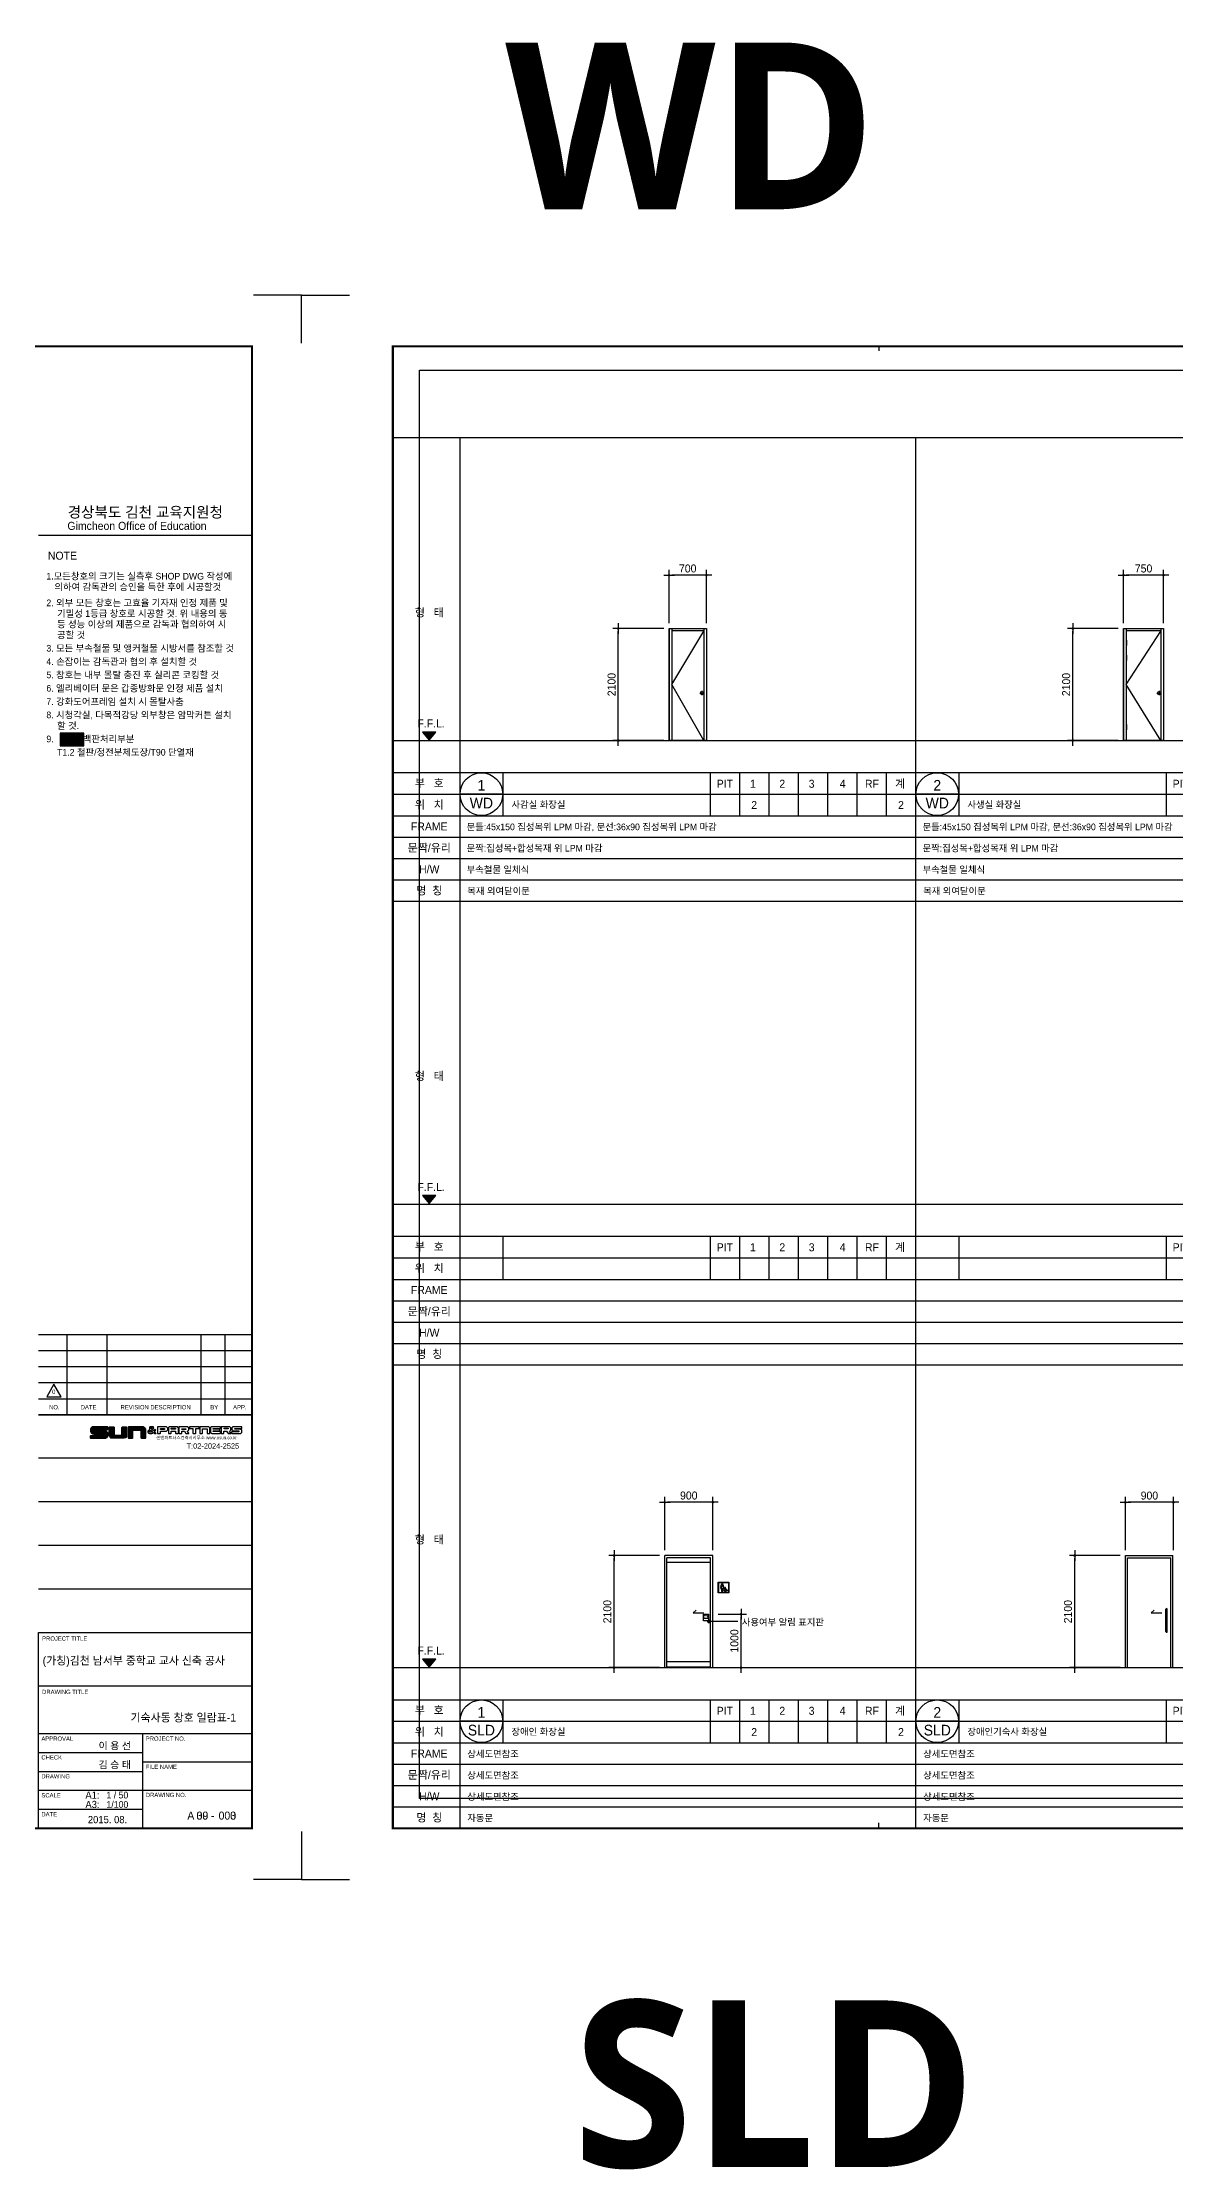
# Model space of a CAD drawing. Extents: x -25535497 to -25216507, y 8041684 to 8103002.
# Drawn here: x -25452591 to -25431370, y 8052436 to 8092302 of the extents above; entities that cross this region are included whole.
import ezdxf
from ezdxf.enums import TextEntityAlignment as Align

# ---------------------------------------------------------------- set-up
doc = ezdxf.new("R2010")
doc.units = 0
doc.header["$MEASUREMENT"] = 0
doc.linetypes.add('DASHDOT', pattern=[22, 20, -1, 0, -1])
doc.layers.get('Defpoints').update_dxf_attribs({"color": 45})
for name, color, linetype in [('0_form', 8, 'Continuous'), ('0_SYM', 7, 'Continuous'), ('1', 1, 'Continuous'), ('2', 4, 'Continuous'), ('254', 254, 'Continuous'), ('9', 9, 'Continuous'), ('A_WID', 4, 'Continuous'), ('DIM', 7, 'Continuous'), ('ELE7', 4, 'Continuous'), ('FIN', 6, 'Continuous'), ('KMS_SHEET$0$form', 7, 'Continuous'), ('KMS_SHEET$0$TEXT', 7, 'Continuous'), ('SHT', 7, 'Continuous'), ('SYM', 7, 'Continuous'), ('T-M', 7, 'Continuous'), ('text', 7, 'Continuous')]:
    doc.layers.add(name, color=color, linetype=linetype)
doc.styles.add('DH-TITLE', font='HYWULM.TTF')
doc.styles.add('KMS_SHEET$0$돋움', font='')
doc.styles.add('songdoh', font='')
doc.styles.get("Standard").update_dxf_attribs({"font": 'malgunbd.ttf'})
doc.styles.add('돋움', font='')
doc.styles.get('KMS_SHEET$0$돋움').set_extended_font_data('Dotum')
doc.styles.get('songdoh').set_extended_font_data('Dotum')
doc.styles.get('돋움').set_extended_font_data('Dotum')
doc.dimstyles.new('DONGWOO', dxfattribs={"dimscale": 300, "dimtxt": 3, "dimasz": 1, "dimexe": 2, "dimexo": 2, "dimgap": 1, "dimtad": 1, "dimdec": 0, "dimzin": 11, "dimdsep": 46, "dimtxsty": 'songdoh', "dimblk": 'DOT-6', "dimcen": 2, "dimdle": 2, "dimclrd": 256, "dimclre": 256, "dimclrt": 3, "dimadec": 0, "dimazin": 0, "dimtfac": 1, "dimtdec": 0, "dimtix": 1, "dimtmove": 2, "dimatfit": 3, "dimldrblk": 'DOT', "dimfxl": 2, "dimtolj": 1, "dimtzin": 11, "dimarcsym": 0})

# ---------------------------------------------------------------- blocks, each defined once
blk = doc.blocks.new('_Dot')
at = {"color": 0, "linetype": 'ByBlock', "lineweight": -2}
blk.add_line((-0.5, 0), (-1, 0), dxfattribs=at)
at = {"color": 0, "linetype": 'ByBlock', "const_width": 0.5}
blk.add_lwpolyline([(-0.25, 0, 1), (0.25, 0, 1)], format="xyb", close=True, dxfattribs=at)
blk = doc.blocks.new('DOT-6')
at = {"layer": 'DIM', "color": 7, "ltscale": 0.5}
blk.add_line((2, 0), (-2, 0), dxfattribs=at)
at = {"layer": 'DIM', "color": 7, "ltscale": 0.5, "xscale": 0.9680000000043946, "yscale": 0.9680000000043946, "zscale": 0.9680000000043946}
blk.add_blockref('_Dot', (0, 0), dxfattribs=at)
blk = doc.blocks.new('*D6')
at = {"layer": 'Defpoints', "color": 0, "linetype": 'Continuous'}
for p in [(-25441806, 8081318), (-25440856, 8081318), (-25440856, 8079218)]:
    blk.add_point(p, dxfattribs=at)
at = {"layer": 'DIM', "linetype": 'Continuous', "lineweight": -2}
for p, q in [((-25440956, 8081318), (-25441906, 8081318)), ((-25441806, 8079268), (-25441806, 8081268)), ((-25440956, 8079218), (-25441906, 8079218))]:
    blk.add_line(p, q, dxfattribs=at)
at = {"layer": 'DIM', "linetype": 'Continuous', "lineweight": -2, "xscale": 50, "yscale": 50, "zscale": 50}
for p, rotation in [((-25441806, 8081318), 90), ((-25441806, 8079218), 270)]:
    blk.add_blockref('DOT-6', p, dxfattribs=dict(at, rotation=rotation))
at = {"layer": 'DIM', "color": 3, "linetype": 'Continuous', "insert": (-25441931, 8080268), "char_height": 150, "attachment_point": 5, "rotation": 90, "style": 'songdoh'}
blk.add_mtext('\\A1;2100', dxfattribs=at)
blk = doc.blocks.new('KMS_SHEET$0$김천 도면폼(XR)')
at = {"layer": 'KMS_SHEET$0$form', "true_color": 0x424242}
for points in [[(77833, 17986), (77809, 18013), (77777, 18034), (77736, 18050), (77705, 18054), (77368, 18054), (77368, 18094), (77814, 18094), (77830, 18106), (77834, 18118), (77834, 18197), (77817, 18217), (77288, 18217), (77248, 18208), (77218, 18189), (77206, 18178), (77196, 18164), (77182, 18141), (77182, 18036), (77193, 18009), (77218, 17981), (77238, 17969), (77267, 17955), (77311, 17942), (77645, 17942), (77645, 17892), (77645, 17886), (77635, 17881), (77187, 17881), (77169, 17858), (77169, 17794), (77182, 17784), (77758, 17784), (77778, 17797), (77804, 17818), (77824, 17842), (77829, 17858), (77833, 17877)], [(78538, 18196), (78524, 18217), (78374, 18217), (78355, 18191), (78355, 17906), (78345, 17897), (78066, 17897), (78066, 18198), (78052, 18217), (77902, 18217), (77889, 18201), (77889, 17874), (77896, 17850), (77903, 17835), (77924, 17811), (77944, 17793), (77968, 17784), (78446, 17784), (78490, 17798), (78517, 17817), (78528, 17834), (78538, 17862)], [(79219, 18177), (79202, 18192), (79187, 18205), (79167, 18217), (78606, 18217), (78592, 18204), (78592, 17796), (78603, 17784), (78762, 17784), (78772, 17795), (78772, 18089), (79074, 18089), (79074, 17802), (79090, 17784), (79245, 17784), (79255, 17797), (79255, 18104), (79253, 18122), (79246, 18140), (79237, 18159)]]:
    blk.add_hatch(color=49, dxfattribs=at).paths.add_polyline_path(points)
at = {"color": 55}
for p, q in [((22686, 58666), (22686, 58504)), ((22686, 3218), (22686, 3380))]:
    blk.add_line(p, q, dxfattribs=at)
for p, q in [((75242, 21666), (83232, 21666)), ((75242, 21066), (83232, 21066)), ((75242, 20466), (83232, 20466)), ((75242, 19866), (83232, 19866)), ((75242, 19266), (83232, 19266)), ((75819, 19808), (75550, 19341)), ((75550, 19341), (76089, 19341)), ((76089, 19341), (75819, 19808))]:
    blk.add_line(p, q)
at = {"color": 2}
blk.add_line((83232, 18666), (75242, 18666), dxfattribs=at)
at = {"color": 2, "const_width": 79.9}
blk.add_lwpolyline([(83232, 3182), (4501, 3182), (4501, 58666), (83232, 58666)], close=True, dxfattribs=at)
at = {"color": 2}
for points in [[(75242, 3182), (75242, 10507), (83232, 10507)], [(75242, 8509), (83232, 8509)], [(75242, 6734), (83232, 6734)]]:
    blk.add_lwpolyline(points, dxfattribs=at)
at = {"layer": 'Defpoints'}
for points in [[(1080, 58791), (1080, 60589), (2878, 60589)], [(85080, 58791), (85080, 60589), (83282, 60589)], [(1080, 3058), (1080, 1260), (2878, 1260)], [(85080, 3058), (85080, 1260), (83282, 1260)]]:
    blk.add_lwpolyline(points, dxfattribs=at)
at = {"layer": 'Defpoints', "ltscale": 2}
blk.add_lwpolyline([(5500, 57780), (74243, 57780), (74243, 4293), (5500, 4293)], close=True, dxfattribs=at)
at = {"layer": 'KMS_SHEET$0$form', "color": 1}
for p, q in [((76308, 18666), (76308, 21666)), ((77808, 18666), (77808, 21666)), ((81325, 18666), (81325, 21666)), ((82225, 18666), (82225, 21666)), ((75242, 18666), (83232, 18666)), ((83232, 18666), (75242, 18666)), ((75242, 18666), (83232, 18666)), ((75242, 18666), (83232, 18666)), ((75242, 6023), (79148, 6023)), ((79148, 5668), (83232, 5668)), ((75242, 5313), (79148, 5313)), ((75242, 4603), (79148, 4603)), ((79148, 4603), (83232, 4603)), ((75242, 3893), (79148, 3893))]:
    blk.add_line(p, q, dxfattribs=at)
for points in [[(83232, 51588), (75242, 51588)], [(83232, 17035), (75242, 17035)], [(83232, 15403), (75242, 15403)], [(83232, 13771), (75242, 13771)], [(83232, 12139), (75242, 12139)]]:
    blk.add_lwpolyline(points, dxfattribs=at)
at = {"layer": 'KMS_SHEET$0$form', "color": 2}
for points in [[(77833, 17986), (77809, 18013), (77777, 18034), (77736, 18050), (77705, 18054), (77368, 18054), (77368, 18094), (77814, 18094), (77830, 18106), (77834, 18118), (77834, 18197), (77817, 18217), (77288, 18217), (77248, 18208), (77218, 18189), (77206, 18178), (77196, 18164), (77182, 18141), (77182, 18036), (77193, 18009), (77218, 17981), (77238, 17969), (77267, 17955), (77311, 17942), (77640, 17942), (77645, 17938), (77645, 17892), (77645, 17886), (77635, 17881), (77187, 17881), (77169, 17858), (77169, 17794), (77182, 17784), (77758, 17784), (77778, 17797), (77804, 17818), (77824, 17842), (77829, 17858), (77833, 17877)], [(77903, 17835), (77896, 17850), (77889, 17874), (77889, 18201), (77902, 18217), (78052, 18217), (78066, 18198), (78066, 17897), (78345, 17897), (78355, 17906), (78355, 18191), (78374, 18217), (78524, 18217), (78538, 18196), (78538, 17862), (78528, 17834), (78517, 17817), (78490, 17798), (78446, 17784), (77968, 17784), (77944, 17793), (77924, 17811)], [(79255, 18104), (79253, 18122), (79246, 18140), (79237, 18159), (79219, 18177), (79202, 18192), (79187, 18205), (79167, 18217), (78606, 18217), (78592, 18204), (78592, 17796), (78603, 17784), (78762, 17784), (78772, 17795), (78772, 18089), (79074, 18089), (79074, 17802), (79090, 17784), (79245, 17784), (79255, 17797)]]:
    blk.add_lwpolyline(points, close=True, dxfattribs=at)
at = {"layer": 'KMS_SHEET$0$form'}
for points in [[(79435, 18160), (79435, 18177), (79509, 18177), (79509, 18144), (79551, 18152), (79551, 18165), (79538, 18207), (79534, 18209), (79494, 18217), (79439, 18217), (79404, 18206), (79392, 18172), (79390, 18156), (79396, 18137), (79410, 18121), (79365, 18091), (79340, 18068), (79335, 18044), (79336, 18018), (79347, 17983), (79352, 17978), (79393, 17968), (79477, 17968), (79502, 17973), (79515, 17981), (79538, 18002), (79576, 17968), (79645, 17968), (79573, 18034), (79625, 18082), (79595, 18111), (79541, 18063)], [(79507, 18031), (79486, 18012), (79381, 18012), (79381, 18053), (79439, 18093)], [(80059, 18185), (80050, 18193), (80039, 18204), (80026, 18212), (80014, 18217), (79696, 18217), (79687, 18207), (79687, 17972), (79691, 17968), (79792, 17968), (79799, 17975), (79799, 18053), (80013, 18053), (80024, 18053), (80041, 18061), (80058, 18075), (80070, 18093), (80076, 18118), (80074, 18153), (80067, 18172)], [(79954, 18145), (79954, 18116), (79801, 18116), (79801, 18145)], [(80473, 18165), (80470, 18173), (80464, 18183), (80459, 18191), (80450, 18201), (80439, 18208), (80423, 18217), (80141, 18217), (80132, 18212), (80117, 18200), (80107, 18188), (80100, 18177), (80099, 18172), (80099, 17978), (80107, 17968), (80192, 17968), (80201, 17975), (80201, 18041), (80204, 18046), (80362, 18046), (80371, 18037), (80371, 17977), (80377, 17968), (80466, 17968), (80473, 17977)], [(80201, 18119), (80201, 18160), (80205, 18165), (80363, 18165), (80371, 18159), (80371, 18124), (80368, 18119)], [(80201, 18119), (80201, 18160), (80205, 18165), (80363, 18165), (80371, 18159), (80371, 18124), (80368, 18119)], [(80864, 18099), (80867, 18108), (80867, 18151), (80863, 18168), (80858, 18179), (80850, 18190), (80841, 18200), (80828, 18209), (80810, 18217), (80505, 18217), (80497, 18212), (80497, 17974), (80501, 17968), (80598, 17968), (80602, 17973), (80602, 18046), (80607, 18049), (80698, 18049), (80758, 17968), (80868, 17968), (80868, 17971), (80807, 18050), (80809, 18054), (80823, 18054), (80838, 18063), (80850, 18073), (80857, 18081)], [(80864, 18099), (80867, 18108), (80867, 18151), (80863, 18168), (80858, 18179), (80850, 18190), (80841, 18200), (80828, 18209), (80810, 18217), (80505, 18217), (80497, 18212), (80497, 17974), (80501, 17968), (80598, 17968), (80602, 17973), (80602, 18046), (80607, 18049), (80698, 18049), (80758, 17968), (80868, 17968), (80868, 17971), (80807, 18050), (80809, 18054), (80823, 18054), (80838, 18063), (80850, 18073), (80857, 18081)], [(80613, 18113), (80603, 18121), (80603, 18141), (80612, 18143), (80756, 18143), (80756, 18113)], [(80613, 18113), (80603, 18121), (80603, 18141), (80612, 18143), (80756, 18143), (80756, 18113)], [(81123, 18146), (81242, 18146), (81247, 18150), (81247, 18211), (81243, 18217), (80896, 18217), (80892, 18213), (80892, 18152), (80898, 18146), (81016, 18146), (81016, 17978), (81024, 17968), (81116, 17968), (81123, 17972)], [(81123, 18146), (81242, 18146), (81247, 18150), (81247, 18211), (81243, 18217), (80896, 18217), (80892, 18213), (80892, 18152), (80898, 18146), (81016, 18146), (81016, 17978), (81024, 17968), (81116, 17968), (81123, 17972)], [(81374, 18143), (81547, 18143), (81547, 17978), (81557, 17968), (81646, 17968), (81652, 17976), (81652, 18152), (81651, 18162), (81646, 18172), (81641, 18183), (81631, 18194), (81621, 18202), (81612, 18210), (81601, 18217), (81279, 18217), (81271, 18209), (81271, 17975), (81277, 17968), (81368, 17968), (81374, 17974)], [(81374, 18143), (81547, 18143), (81547, 17978), (81557, 17968), (81646, 17968), (81652, 17976), (81652, 18152), (81651, 18162), (81646, 18172), (81641, 18183), (81631, 18194), (81621, 18202), (81612, 18210), (81601, 18217), (81279, 18217), (81271, 18209), (81271, 17975), (81277, 17968), (81368, 17968), (81374, 17974)], [(81776, 18128), (81776, 18147), (81781, 18150), (82038, 18150), (82046, 18157), (82046, 18207), (82035, 18216), (81731, 18216), (81706, 18207), (81691, 18196), (81682, 18182), (81675, 18163), (81675, 18009), (81685, 17992), (81698, 17979), (81712, 17970), (81724, 17968), (82044, 17968), (82048, 17971), (82048, 18028), (82042, 18035), (81784, 18035), (81774, 18038), (81774, 18060), (81782, 18065), (82029, 18065), (82029, 18119), (82023, 18123), (81781, 18123)], [(81776, 18128), (81776, 18147), (81781, 18150), (82038, 18150), (82046, 18157), (82046, 18207), (82035, 18216), (81731, 18216), (81706, 18207), (81691, 18196), (81682, 18182), (81675, 18163), (81675, 18009), (81685, 17992), (81698, 17979), (81712, 17970), (81724, 17968), (82044, 17968), (82048, 17971), (82048, 18028), (82042, 18035), (81784, 18035), (81774, 18038), (81774, 18060), (81782, 18065), (82029, 18065), (82029, 18119), (82023, 18123), (81781, 18123)], [(82442, 18151), (82438, 18168), (82433, 18179), (82425, 18190), (82416, 18200), (82402, 18209), (82384, 18217), (82080, 18217), (82071, 18212), (82071, 17974), (82076, 17968), (82173, 17968), (82176, 17973), (82176, 18046), (82181, 18049), (82273, 18049), (82333, 17968), (82443, 17968), (82443, 17971), (82382, 18050), (82384, 18054), (82398, 18054), (82413, 18063), (82425, 18073), (82431, 18081), (82439, 18099), (82442, 18108)], [(82442, 18151), (82438, 18168), (82433, 18179), (82425, 18190), (82416, 18200), (82402, 18209), (82384, 18217), (82080, 18217), (82071, 18212), (82071, 17974), (82076, 17968), (82173, 17968), (82176, 17973), (82176, 18046), (82181, 18049), (82273, 18049), (82333, 17968), (82443, 17968), (82443, 17971), (82382, 18050), (82384, 18054), (82398, 18054), (82413, 18063), (82425, 18073), (82431, 18081), (82439, 18099), (82442, 18108)], [(82185, 18141), (82185, 18161), (82194, 18163), (82339, 18163), (82339, 18133), (82195, 18133)], [(82185, 18141), (82185, 18161), (82194, 18163), (82339, 18163), (82339, 18133), (82195, 18133)], [(82792, 18121), (82774, 18123), (82581, 18123), (82581, 18147), (82837, 18147), (82846, 18153), (82848, 18160), (82848, 18206), (82839, 18217), (82535, 18217), (82512, 18212), (82495, 18201), (82488, 18194), (82482, 18186), (82474, 18174), (82474, 18113), (82480, 18098), (82495, 18081), (82506, 18075), (82523, 18067), (82548, 18059), (82737, 18059), (82740, 18057), (82740, 18030), (82740, 18027), (82734, 18024), (82477, 18024), (82467, 18011), (82467, 17974), (82474, 17968), (82805, 17968), (82816, 17976), (82831, 17988), (82843, 18001), (82846, 18011), (82848, 18022), (82848, 18084), (82834, 18100), (82815, 18112)], [(82792, 18121), (82774, 18123), (82581, 18123), (82581, 18147), (82837, 18147), (82846, 18153), (82848, 18160), (82848, 18206), (82839, 18217), (82535, 18217), (82512, 18212), (82495, 18201), (82488, 18194), (82482, 18186), (82474, 18174), (82474, 18113), (82480, 18098), (82495, 18081), (82506, 18075), (82523, 18067), (82548, 18059), (82737, 18059), (82740, 18057), (82740, 18030), (82740, 18027), (82734, 18024), (82477, 18024), (82467, 18011), (82467, 17974), (82474, 17968), (82805, 17968), (82816, 17976), (82831, 17988), (82843, 18001), (82846, 18011), (82848, 18022), (82848, 18084), (82834, 18100), (82815, 18112)]]:
    blk.add_lwpolyline(points, close=True, dxfattribs=at)
at = {"layer": 'KMS_SHEET$0$TEXT', "color": 1}
blk.add_line((79148, 3182), (79148, 6734), dxfattribs=at)
at = {"layer": 'KMS_SHEET$0$TEXT', "color": 3, "style": 'KMS_SHEET$0$돋움'}
blk.add_text('경상북도 김천 교육지원청', height=400, dxfattribs=at).set_placement((79237, 52258), align=Align.CENTER)
at = {"layer": 'KMS_SHEET$0$TEXT', "style": 'KMS_SHEET$0$돋움'}
for s, height, p in [('Gimcheon Office of Education', 299.64, (76322, 51796)), ('0', 160, (75750, 19444)), ('NO.', 159.8, (75634, 18867)), ('DATE', 159.8, (76819, 18867)), ('REVISION DESCRIPTION', 159.81, (78311, 18867)), ('BY', 159.8, (81670, 18867)), ('APP.', 159.8, (82523, 18867)), ('썬앤파트너스건축사사무소 www.asun.co.kr', 117.84, (79644, 17749)), ('T:02-2024-2525', 200, (80782, 17394)), ('PROJECT TITLE', 159.81, (75375, 10205)), ('(가칭)김천 남서부 중학교 교사 신축 공사', 299.64, (75395, 9310)), ('DRAWING TITLE', 159.81, (75375, 8208)), ('APPROVAL', 159.8, (75348, 6458)), ('PROJECT NO.', 159.81, (79255, 6458)), ('CHECK', 159.8, (75348, 5757)), ('DRAWING', 159.8, (75348, 5047)), ('FILE NAME', 159.8, (79255, 5402)), ('SCALE', 159.8, (75348, 4337)), ('DRAWING NO.', 159.81, (79255, 4349)), ('DATE', 159.8, (75348, 3626))]:
    blk.add_text(s, height=height, dxfattribs=at).set_placement(p)
for s, height, p in [('NOTE', 299.6, (75591, 50830)), ('A1:', 269.7, (76995, 4423)), ('A3:', 269.7, (76995, 4073))]:
    blk.add_text(s, height=height, dxfattribs=at).set_placement(p, align=Align.MIDDLE_LEFT)
for s, p in [('이 용 선', (78699, 6271)), ('김 승 태', (78699, 5561)), ('2015. 08.', (78558, 3506))]:
    blk.add_text(s, height=269.7, dxfattribs=at).set_placement(p, align=Align.MIDDLE_RIGHT)
blk = doc.blocks.new('KMS_SHEET', base_point=(2746843.44, 1131951.81))
at = {"xscale": 0.0100119047570738, "yscale": 0.0100119047570738, "zscale": 0.0100119047570738}
blk.add_blockref('KMS_SHEET$0$김천 도면폼(XR)', (2746832.63, 1131939.2), dxfattribs=at)
at = {"layer": 'Defpoints', "style": 'KMS_SHEET$0$돋움'}
for s, p in [('00', (2747649.52, 1131975.8)), ('000', (2747659.94, 1131975.8))]:
    blk.add_text(s, height=3, dxfattribs=at).set_placement(p, align=Align.MIDDLE_RIGHT)
at = {"layer": 'KMS_SHEET$0$TEXT', "style": 'KMS_SHEET$0$돋움'}
blk.add_text('A', height=3, dxfattribs=at).set_placement((2747641.68, 1131975.8), align=Align.MIDDLE_LEFT)
blk.add_text('-', height=3, dxfattribs=at).set_placement((2747651.21, 1131975.8), align=Align.MIDDLE_CENTER)
blk = doc.blocks.new('창호표')
at = {"layer": '0_form', "color": 3}
for p, q in [((0, 278), (8540, 278)), ((0, -6000), (8540, -6000)), ((0, -8410), (8540, -8410))]:
    blk.add_line(p, q, dxfattribs=at)
at = {"layer": '0_form', "color": 7}
for p, q in [((0, 278), (0, -8410)), ((8540, 278), (8540, -8410)), ((4690, -6000), (4690, -6810)), ((5240, -6000), (5240, -6810)), ((5790, -6000), (5790, -6810)), ((6340, -6000), (6340, -6810)), ((6890, -6000), (6890, -6810)), ((7440, -6000), (7440, -6810)), ((7990, -6000), (7990, -6810)), ((0, -6405), (8540, -6405)), ((0, -6810), (8540, -6810)), ((0, -7210), (8540, -7210)), ((0, -7610), (8540, -7610)), ((0, -8010), (8540, -8010))]:
    blk.add_line(p, q, dxfattribs=at)
at = {"layer": '0_form', "color": 1, "linetype": 'DASHDOT'}
blk.add_line((0, -5400), (8540, -5400), dxfattribs=at)
at = {"layer": '0_form'}
blk.add_line((810, -6000), (810, -6810), dxfattribs=at)
at = {"layer": '0_form', "color": 3, "style": '돋움'}
for s, p in [('PIT', (4967, -6284)), ('4', (7172, -6284)), ('RF', (7722, -6284))]:
    blk.add_text(s, height=150, dxfattribs=at).set_placement(p, align=Align.CENTER)
for s, p in [('1', (5437, -6284)), ('2', (5987, -6284)), ('3', (6537, -6284)), ('계', (8155, -6284))]:
    blk.add_text(s, height=150, dxfattribs=at).set_placement(p)
blk = doc.blocks.new('DOOR')
at = {"color": 0}
blk.add_line((-44282, 44513), (-45482, 44513), dxfattribs=at)
at = {"color": 0, "linetype": 'Continuous'}
blk.add_circle((-44882, 44513), 600, dxfattribs=at)
at = {"layer": 'Defpoints', "style": '돋움', "width": 0.8}
blk.add_attdef('크기', text='', height=169, dxfattribs=at).set_placement((-44882, 44513), align=Align.MIDDLE_CENTER)
at = {"layer": 'SYM', "color": 3, "style": 'songdoh'}
for tag, p in [('번호', (-44882, 44763)), ('종류', (-44882, 44263))]:
    blk.add_attdef(tag, text='', height=300, dxfattribs=at).set_placement(p, align=Align.MIDDLE_CENTER)
blk = doc.blocks.new('*D58')
at = {"layer": 'Defpoints', "color": 0, "linetype": 'Continuous'}
for p in [(-25440856, 8082318), (-25440856, 8081318), (-25440156, 8081318)]:
    blk.add_point(p, dxfattribs=at)
at = {"layer": 'DIM', "linetype": 'Continuous', "lineweight": -2}
for p, q in [((-25440856, 8081418), (-25440856, 8082418)), ((-25440156, 8081418), (-25440156, 8082418)), ((-25440206, 8082318), (-25440806, 8082318))]:
    blk.add_line(p, q, dxfattribs=at)
at = {"layer": 'DIM', "linetype": 'Continuous', "lineweight": -2, "xscale": 50, "yscale": 50, "zscale": 50, "rotation": 180}
blk.add_blockref('DOT-6', (-25440856, 8082318), dxfattribs=at)
at = {"layer": 'DIM', "linetype": 'Continuous', "lineweight": -2, "xscale": 50, "yscale": 50, "zscale": 50}
blk.add_blockref('DOT-6', (-25440156, 8082318), dxfattribs=at)
at = {"layer": 'DIM', "color": 3, "linetype": 'Continuous', "insert": (-25440506, 8082443), "char_height": 150, "attachment_point": 5, "style": 'songdoh'}
blk.add_mtext('\\A1;700', dxfattribs=at)
blk = doc.blocks.new('*D60')
at = {"layer": 'Defpoints', "color": 0, "linetype": 'Continuous'}
for p in [(-25433291, 8081318), (-25432341, 8081318), (-25432341, 8079218)]:
    blk.add_point(p, dxfattribs=at)
at = {"layer": 'DIM', "linetype": 'Continuous', "lineweight": -2}
for p, q in [((-25432441, 8081318), (-25433391, 8081318)), ((-25433291, 8079268), (-25433291, 8081268)), ((-25432441, 8079218), (-25433391, 8079218))]:
    blk.add_line(p, q, dxfattribs=at)
at = {"layer": 'DIM', "linetype": 'Continuous', "lineweight": -2, "xscale": 50, "yscale": 50, "zscale": 50}
for p, rotation in [((-25433291, 8081318), 90), ((-25433291, 8079218), 270)]:
    blk.add_blockref('DOT-6', p, dxfattribs=dict(at, rotation=rotation))
at = {"layer": 'DIM', "color": 3, "linetype": 'Continuous', "insert": (-25433416, 8080268), "char_height": 150, "attachment_point": 5, "rotation": 90, "style": 'songdoh'}
blk.add_mtext('\\A1;2100', dxfattribs=at)
blk = doc.blocks.new('*D59')
at = {"layer": 'Defpoints', "color": 0, "linetype": 'Continuous'}
for p in [(-25432341, 8082318), (-25432341, 8081318), (-25431591, 8081318)]:
    blk.add_point(p, dxfattribs=at)
at = {"layer": 'DIM', "linetype": 'Continuous', "lineweight": -2}
for p, q in [((-25432341, 8081418), (-25432341, 8082418)), ((-25431591, 8081418), (-25431591, 8082418)), ((-25431641, 8082318), (-25432291, 8082318))]:
    blk.add_line(p, q, dxfattribs=at)
at = {"layer": 'DIM', "linetype": 'Continuous', "lineweight": -2, "xscale": 50, "yscale": 50, "zscale": 50, "rotation": 180}
blk.add_blockref('DOT-6', (-25432341, 8082318), dxfattribs=at)
at = {"layer": 'DIM', "linetype": 'Continuous', "lineweight": -2, "xscale": 50, "yscale": 50, "zscale": 50}
blk.add_blockref('DOT-6', (-25431591, 8082318), dxfattribs=at)
at = {"layer": 'DIM', "color": 3, "linetype": 'Continuous', "insert": (-25431966, 8082443), "char_height": 150, "attachment_point": 5, "style": 'songdoh'}
blk.add_mtext('\\A1;750', dxfattribs=at)
blk = doc.blocks.new('창호부호')
at = {"layer": '0_form', "color": 3}
for p, q in [((0, 278), (1252, 278)), ((0, 278), (0, -8410)), ((0, -8410), (1252, -8410))]:
    blk.add_line(p, q, dxfattribs=at)
at = {"layer": '0_form', "color": 7}
for p, q in [((1252, 278), (1252, -8410)), ((0, -6000), (1252, -6000)), ((0, -6405), (1252, -6405)), ((0, -6810), (1252, -6810)), ((0, -7210), (1252, -7210)), ((0, -7610), (1252, -7610)), ((0, -8010), (1252, -8010))]:
    blk.add_line(p, q, dxfattribs=at)
at = {"layer": '0_form', "color": 1, "linetype": 'DASHDOT'}
blk.add_line((0, -5400), (1252, -5400), dxfattribs=at)
at = {"layer": '0_form', "color": 2}
blk.add_lwpolyline([(682, -5390), (807, -5240), (557, -5240)], close=True, dxfattribs=at)
blk.add_solid([(682, -5390), (557, -5240), (807, -5240)], dxfattribs=at)
at = {"layer": '0_form', "color": 2, "style": '돋움'}
for s, p in [('형   태', (682, -3000)), ('F.F.L.', (716, -5079)), ('부   호', (682, -6197)), ('위   치', (682, -6602)), ('FRAME', (682, -7010)), ('문짝/유리', (682, -7410)), ('H/W', (682, -7810)), ('명  칭', (682, -8210))]:
    blk.add_text(s, height=150, dxfattribs=at).set_placement(p, align=Align.MIDDLE_CENTER)
blk = doc.blocks.new('A$C3B184E1E')
at = {"layer": '1'}
for p, q in [((72, 31), (72, 76)), ((78, 31), (78, 76)), ((128, 69), (127, 74)), ((132, 60), (130, 92)), ((132, 60), (158, 60)), ((136, 74), (135, 89)), ((154, 74), (136, 74)), ((136, 69), (154, 69)), ((136, 65), (136, 69)), ((136, 65), (161, 65)), ((154, 69), (154, 74)), ((158, 60), (168, 36)), ((158, 48), (161, 42)), ((161, 65), (171, 42)), ((179, 40), (168, 36)), ((177, 44), (171, 42)), ((177, 44), (179, 40))]:
    blk.add_line(p, q, dxfattribs=at)
for points in [[(77, 150), (61, 150), (57, 147), (53, 141), (43, 104)], [(51, 102), (59, 134), (61, 135), (65, 135), (65, 132), (48, 76), (97, 76)], [(99, 102), (91, 134), (89, 135), (86, 135), (86, 132), (102, 76), (53, 76)], [(74, 150), (89, 150), (93, 147), (97, 141), (108, 104)]]:
    blk.add_lwpolyline(points, dxfattribs=at)
for points in [[(43, 104, 0.917403), (51, 102)], [(63, 76), (63, 31, 1.006754), (72, 31)], [(87, 76), (87, 31, -1.006754), (78, 31)], [(108, 104, -0.917403), (99, 102)]]:
    blk.add_lwpolyline(points, format="xyb", dxfattribs=at)
blk.add_circle((75, 168), 11.6, dxfattribs=at)
for centre, radius, start, end in [((139, 53), 24.4, 117.5134, 333.465), ((139, 53), 19.6, 123.8312, 347.1219), ((135, 95), 6.25, 265.0302, 204.8827)]:
    blk.add_arc(centre, radius, start, end, dxfattribs=at)
at = {"layer": '2'}
for p, q in [((6, 194), (194, 194)), ((6, 194), (6, 6)), ((6, 6), (194, 6)), ((194, 194), (194, 6))]:
    blk.add_line(p, q, dxfattribs=at)
blk.add_lwpolyline([(0, 200), (200, 200), (200, 0), (0, 0)], close=True, dxfattribs=at)
blk = doc.blocks.new('*D83')
at = {"layer": 'Defpoints', "color": 0, "linetype": 'Continuous'}
for p in [(-25433257, 8063941), (-25432307, 8063941), (-25432307, 8061842)]:
    blk.add_point(p, dxfattribs=at)
at = {"layer": 'DIM', "linetype": 'Continuous', "lineweight": -2}
for p, q in [((-25432407, 8063941), (-25433357, 8063941)), ((-25433257, 8061892), (-25433257, 8063891)), ((-25432407, 8061842), (-25433357, 8061842))]:
    blk.add_line(p, q, dxfattribs=at)
at = {"layer": 'DIM', "linetype": 'Continuous', "lineweight": -2, "xscale": 50, "yscale": 50, "zscale": 50}
for p, rotation in [((-25433257, 8063941), 90), ((-25433257, 8061842), 270)]:
    blk.add_blockref('DOT-6', p, dxfattribs=dict(at, rotation=rotation))
at = {"layer": 'DIM', "color": 3, "linetype": 'Continuous', "insert": (-25433382, 8062891), "char_height": 150, "attachment_point": 5, "rotation": 90, "style": 'songdoh'}
blk.add_mtext('\\A1;2100', dxfattribs=at)
blk = doc.blocks.new('*D84')
at = {"layer": 'Defpoints', "color": 0, "linetype": 'Continuous'}
for p in [(-25432307, 8064941), (-25432307, 8063941), (-25431407, 8063942)]:
    blk.add_point(p, dxfattribs=at)
at = {"layer": 'DIM', "linetype": 'Continuous', "lineweight": -2}
for p, q in [((-25432307, 8064041), (-25432307, 8065041)), ((-25431457, 8064941), (-25432257, 8064941)), ((-25431407, 8064042), (-25431407, 8065041))]:
    blk.add_line(p, q, dxfattribs=at)
at = {"layer": 'DIM', "linetype": 'Continuous', "lineweight": -2, "xscale": 50, "yscale": 50, "zscale": 50, "rotation": 180}
blk.add_blockref('DOT-6', (-25432307, 8064941), dxfattribs=at)
at = {"layer": 'DIM', "linetype": 'Continuous', "lineweight": -2, "xscale": 50, "yscale": 50, "zscale": 50}
blk.add_blockref('DOT-6', (-25431407, 8064941), dxfattribs=at)
at = {"layer": 'DIM', "color": 3, "linetype": 'Continuous', "insert": (-25431857, 8065066), "char_height": 150, "attachment_point": 5, "style": 'songdoh'}
blk.add_mtext('\\A1;900', dxfattribs=at)
blk = doc.blocks.new('*D258')
at = {"layer": 'Defpoints', "color": 0, "linetype": 'Continuous'}
for p in [(-25440936, 8064942), (-25440936, 8063942), (-25440036, 8063942)]:
    blk.add_point(p, dxfattribs=at)
at = {"layer": 'DIM', "linetype": 'Continuous', "lineweight": -2}
for p, q in [((-25440936, 8064042), (-25440936, 8065042)), ((-25440086, 8064942), (-25440886, 8064942)), ((-25440036, 8064042), (-25440036, 8065042))]:
    blk.add_line(p, q, dxfattribs=at)
at = {"layer": 'DIM', "linetype": 'Continuous', "lineweight": -2, "xscale": 50, "yscale": 50, "zscale": 50, "rotation": 180}
blk.add_blockref('DOT-6', (-25440936, 8064942), dxfattribs=at)
at = {"layer": 'DIM', "linetype": 'Continuous', "lineweight": -2, "xscale": 50, "yscale": 50, "zscale": 50}
blk.add_blockref('DOT-6', (-25440036, 8064942), dxfattribs=at)
at = {"layer": 'DIM', "color": 3, "linetype": 'Continuous', "insert": (-25440486, 8065067), "char_height": 150, "attachment_point": 5, "style": 'songdoh'}
blk.add_mtext('\\A1;900', dxfattribs=at)
blk = doc.blocks.new('*D259')
at = {"layer": 'Defpoints', "color": 0, "linetype": 'Continuous'}
for p in [(-25441886, 8063941), (-25440936, 8063941), (-25440936, 8061842)]:
    blk.add_point(p, dxfattribs=at)
at = {"layer": 'DIM', "linetype": 'Continuous', "lineweight": -2}
for p, q in [((-25441036, 8063941), (-25441986, 8063941)), ((-25441886, 8061892), (-25441886, 8063891)), ((-25441036, 8061842), (-25441986, 8061842))]:
    blk.add_line(p, q, dxfattribs=at)
at = {"layer": 'DIM', "linetype": 'Continuous', "lineweight": -2, "xscale": 50, "yscale": 50, "zscale": 50}
for p, rotation in [((-25441886, 8063941), 90), ((-25441886, 8061842), 270)]:
    blk.add_blockref('DOT-6', p, dxfattribs=dict(at, rotation=rotation))
at = {"layer": 'DIM', "color": 3, "linetype": 'Continuous', "insert": (-25442011, 8062891), "char_height": 150, "attachment_point": 5, "rotation": 90, "style": 'songdoh'}
blk.add_mtext('\\A1;2100', dxfattribs=at)
blk = doc.blocks.new('*D305')
at = {"layer": 'Defpoints', "color": 0, "linetype": 'Continuous'}
for p in [(-25440036, 8062842), (-25439506, 8062842), (-25440036, 8061842)]:
    blk.add_point(p, dxfattribs=at)
at = {"layer": 'DIM', "linetype": 'Continuous', "lineweight": -2}
for p, q in [((-25439936, 8062842), (-25439406, 8062842)), ((-25439506, 8061892), (-25439506, 8062792)), ((-25439936, 8061842), (-25439406, 8061842))]:
    blk.add_line(p, q, dxfattribs=at)
at = {"layer": 'DIM', "linetype": 'Continuous', "lineweight": -2, "xscale": 50, "yscale": 50, "zscale": 50}
for p, rotation in [((-25439506, 8062842), 90), ((-25439506, 8061842), 270)]:
    blk.add_blockref('DOT-6', p, dxfattribs=dict(at, rotation=rotation))
at = {"layer": 'DIM', "color": 3, "linetype": 'Continuous', "insert": (-25439631, 8062342), "char_height": 150, "attachment_point": 5, "rotation": 90, "style": 'songdoh'}
blk.add_mtext('\\A1;1000', dxfattribs=at)
blk = doc.blocks.new('주기-0001')
at = {"layer": '254', "ltscale": 4}
h = blk.add_hatch(color=256, dxfattribs=at)
h.dxf.hatch_style = 1
h.paths.add_polyline_path([(406, -3943), (847, -3943), (847, -3707), (406, -3707)])
at = {"layer": 'ELE7', "ltscale": 4}
blk.add_lwpolyline([(406, -3943), (847, -3943), (847, -3707), (406, -3707)], close=True, dxfattribs=at)
at = {"layer": 'text', "style": '돋움'}
for s, p in [('1.모든창호의 크기는 실측후 SHOP DWG 작성에', (147, -764)), ('2. 외부 모든 창호는 고효율 기자재 인정 제품 및', (147, -1264)), ('의하여 감독관의 승인을 득한 후에 시공할것', (297, -964)), ('등 성능 이상의 제품으로 감독과 협의하여 시', (347, -1664)), ('기밀성 1등급 창호로 시공할 것. 위 내용의 동', (347, -1464)), ('공할 것', (347, -1864)), ('4. 손잡이는 감독관과 협의 후 설치할 것', (147, -2364)), ('3. 모든 부속철물 및 앵커철물 시방서를 참조할 것', (147, -2114)), ('5. 창호는 내부 몰탈 충진 후 실리콘 코킹할 것', (147, -2614)), ('6. 엘리베이터 문은 갑종방화문 인정 제품 설치', (147, -2864)), ('7. 강화도어프레임 설치 시 몰탈사춤', (147, -3114)), ('8. 시청각실, 다목적강당 외부창은 암막커튼 설치', (147, -3364)), ('할 것.', (347, -3564)), ('9.          : 백판처리부분', (147, -3814)), ('T1.2 철판/정전분체도장/T90 단열재', (347, -4064))]:
    blk.add_text(s, height=125, dxfattribs=at).set_placement(p, align=Align.MIDDLE_LEFT)

msp = doc.modelspace()

# ---------------------------------------------------------------- linework, layer by layer
at = {"ltscale": 4}
for points in [[(-25440856.2, 8081317.7), (-25440156.2, 8081317.7), (-25440156.2, 8079217.7), (-25440856.2, 8079217.7)], [(-25432341.2, 8081317.7), (-25431591.2, 8081317.7), (-25431591.2, 8079217.7), (-25432341.2, 8079217.7)]]:
    msp.add_lwpolyline(points, close=True, dxfattribs=at)
for points in [[(-25440346.6, 8062919.5), (-25440403.6, 8062871.5), (-25440201.6, 8062871.5)], [(-25431770.3, 8062919.5), (-25431827.3, 8062871.5), (-25431625.3, 8062871.5)]]:
    msp.add_lwpolyline(points)
at = {"layer": '2'}
for p, q in [((-25431546.7, 8062516.5), (-25431546.7, 8062936.5)), ((-25431521.7, 8062516.5), (-25431521.7, 8062936.5))]:
    msp.add_line(p, q, dxfattribs=at)
for centre, start, end in [((-25431534.2, 8062936.5), 0, 180), ((-25431534.2, 8062516.5), 180, 0)]:
    msp.add_arc(centre, 12.5, start, end, dxfattribs=at)
at = {"layer": '9'}
for points in [[(-25440211.9, 8062841.5), (-25440117.6, 8062841.5), (-25440117.6, 8062718.4), (-25440211.9, 8062718.4)], [(-25440202.7, 8062831.6), (-25440126.2, 8062831.6), (-25440126.2, 8062765.2), (-25440202.7, 8062765.2)]]:
    msp.add_lwpolyline(points, close=True, dxfattribs=at)
at = {"layer": 'A_WID', "linetype": 'Continuous'}
for p, q in [((-25440856.2, 8081317.7), (-25440856.2, 8079217.7)), ((-25440856.2, 8081317.7), (-25440156.2, 8081317.7)), ((-25440156.2, 8081317.7), (-25440156.2, 8079217.7)), ((-25432341.2, 8081317.7), (-25432341.2, 8079217.7)), ((-25432341.2, 8081317.7), (-25431591.2, 8081317.7)), ((-25431591.2, 8081317.7), (-25431591.2, 8079217.7)), ((-25440156.2, 8079217.7), (-25440856.2, 8079217.7)), ((-25431591.2, 8079217.7), (-25432341.2, 8079217.7))]:
    msp.add_line(p, q, dxfattribs=at)
at = {"layer": 'A_WID'}
for p, q in [((-25440806.2, 8081317.7), (-25440806.2, 8079217.7)), ((-25440206.2, 8081273.9), (-25440806.2, 8081273.9)), ((-25440206.2, 8081317.7), (-25440206.2, 8079217.7)), ((-25432291.2, 8081317.7), (-25432291.2, 8079217.7)), ((-25431641.2, 8081273.9), (-25432291.2, 8081273.9)), ((-25431641.2, 8081317.7), (-25431641.2, 8079217.7)), ((-25440280.1, 8080108.9), (-25440198.9, 8080108.9)), ((-25440238.2, 8080150.4), (-25440238.2, 8080067.4)), ((-25431715.1, 8080108.9), (-25431633.9, 8080108.9)), ((-25431673.2, 8080150.4), (-25431673.2, 8080067.4)), ((-25440936, 8061841.5), (-25440936, 8063941.5)), ((-25440036, 8063941.5), (-25440936, 8063941.5)), ((-25440076, 8063901.5), (-25440896, 8063901.5)), ((-25440896, 8061841.5), (-25440896, 8063901.5)), ((-25440076, 8063811.5), (-25440896, 8063811.5)), ((-25440076, 8061841.5), (-25440076, 8063901.5)), ((-25440036, 8061841.5), (-25440036, 8063941.5)), ((-25432306.7, 8063941.5), (-25431416.7, 8063941.5)), ((-25432306.7, 8061841.5), (-25432306.7, 8063941.5)), ((-25432266.7, 8063901.5), (-25431456.7, 8063901.5)), ((-25432266.7, 8061841.5), (-25432266.7, 8063901.5)), ((-25431456.7, 8061841.5), (-25431456.7, 8063901.5)), ((-25431416.7, 8061841.5), (-25431416.7, 8063941.5)), ((-25440076, 8061951.5), (-25440896, 8061951.5)), ((-25440076, 8061851.5), (-25440896, 8061851.5))]:
    msp.add_line(p, q, dxfattribs=at)
at = {"layer": 'A_WID', "color": 8}
for p, q in [((-25440796.2, 8081097.7), (-25440806.2, 8081097.7)), ((-25440796.2, 8080997.7), (-25440806.2, 8080997.7)), ((-25440796.2, 8080817.7), (-25440806.2, 8080817.7)), ((-25440796.2, 8080997.7), (-25440796.2, 8081097.7)), ((-25440796.2, 8080717.7), (-25440796.2, 8080817.7)), ((-25432281.2, 8081097.7), (-25432291.2, 8081097.7)), ((-25432281.2, 8080997.7), (-25432291.2, 8080997.7)), ((-25432281.2, 8080817.7), (-25432291.2, 8080817.7)), ((-25432281.2, 8080997.7), (-25432281.2, 8081097.7)), ((-25432281.2, 8080717.7), (-25432281.2, 8080817.7)), ((-25440796.2, 8080717.7), (-25440806.2, 8080717.7)), ((-25432281.2, 8080717.7), (-25432291.2, 8080717.7)), ((-25440796.2, 8079517.7), (-25440806.2, 8079517.7)), ((-25440796.2, 8079417.7), (-25440806.2, 8079417.7)), ((-25440796.2, 8079417.7), (-25440796.2, 8079517.7)), ((-25432281.2, 8079517.7), (-25432291.2, 8079517.7)), ((-25432281.2, 8079417.7), (-25432291.2, 8079417.7)), ((-25432281.2, 8079417.7), (-25432281.2, 8079517.7))]:
    msp.add_line(p, q, dxfattribs=at)
at = {"layer": 'A_WID', "ltscale": 4}
for p, q in [((-25440936, 8061841.5), (-25440036, 8061841.5)), ((-25432306.7, 8061841.5), (-25431416.7, 8061841.5))]:
    msp.add_line(p, q, dxfattribs=at)
at = {"layer": 'A_WID', "color": 8}
for points in [[(-25440206.2, 8079217.7), (-25440806.2, 8080267.7), (-25440206.2, 8081267.7)], [(-25431641.2, 8079217.7), (-25432291.2, 8080267.7), (-25431641.2, 8081267.7)]]:
    msp.add_lwpolyline(points, dxfattribs=at)
at = {"layer": 'A_WID'}
for centre in [(-25440238.2, 8080107.7), (-25431673.2, 8080107.7)]:
    msp.add_circle(centre, 30, dxfattribs=at)
at = {"layer": 'SHT'}
msp.add_line((-25439569.9, 8062708), (-25440087.3, 8062708), dxfattribs=at)
at = {"layer": 'SHT', "const_width": 37.5}
msp.add_lwpolyline([(-25440124.8, 8062708, 1), (-25440087.3, 8062708, 1)], format="xyb", close=True, dxfattribs=at)

# ---------------------------------------------------------------- block references
at = {"layer": '0_form', "color": 7}
for name, p in [('창호부호', (-25446028.7, 8084617.7)), ('창호표', (-25444776.2, 8084617.7)), ('창호표', (-25436236.2, 8084617.7)), ('창호부호', (-25446028.7, 8075929.6)), ('창호표', (-25444776.2, 8075929.6)), ('창호표', (-25436236.2, 8075929.6)), ('창호부호', (-25446028.7, 8067241.5)), ('창호표', (-25444776.2, 8067241.5)), ('창호표', (-25436236.2, 8067241.5))]:
    msp.add_blockref(name, p, dxfattribs=at)
at = {"layer": '0_SYM', "xscale": 0.6666666666666666, "yscale": 0.6666666666666666, "zscale": 0.6666666666666666}
for p, values in [((-25414449.6, 8048537.7), {'종류': 'WD', '번호': '1'}), ((-25405909.6, 8048537.7), {'종류': 'WD', '번호': '2'}), ((-25414449.6, 8031161.5), {'종류': 'SLD', '번호': '1'}), ((-25405909.6, 8031161.5), {'종류': 'SLD', '번호': '2'})]:
    msp.add_blockref('DOOR', p, dxfattribs=at).add_auto_attribs(values)
at = {"layer": '9'}
msp.add_blockref('A$C3B184E1E', (-25439936, 8063241.5), dxfattribs=at)
at = {"layer": 'Defpoints'}
msp.add_blockref('주기-0001', (-25452666.2, 8083063), dxfattribs=at)
at = {"layer": 'FIN', "color": 5, "ltscale": 4, "xscale": 50, "yscale": 50, "zscale": 50}
for p in [(-25489791.2, 8057869), (-25447741.2, 8057869)]:
    msp.add_blockref('KMS_SHEET', p, dxfattribs=at)

# ---------------------------------------------------------------- texts
at = {"layer": '0_form', "color": 3, "style": '돋움'}
for p in [(-25439261.2, 8078010.2), (-25436511.2, 8078010.2), (-25439261.2, 8060634), (-25436511.2, 8060634)]:
    msp.add_text('2', height=150, dxfattribs=at).set_placement(p, align=Align.MIDDLE_CENTER)
at = {"layer": 'T-M'}
for s, p in [('WD', (-25443923, 8089176.5)), ('SLD', (-25442655.1, 8052479.9))]:
    msp.add_text(s, height=3125, dxfattribs=at).set_placement(p)
at = {"layer": 'text', "style": '돋움'}
for s, p in [('사감실 화장실', (-25443807.2, 8078019)), ('사생실 화장실', (-25435267.2, 8078019)), ('문틀:45x150 집성목위 LPM 마감, 문선:36x90 집성목위 LPM 마감', (-25444647.5, 8077600.5)), ('문틀:45x150 집성목위 LPM 마감, 문선:36x90 집성목위 LPM 마감', (-25436107.5, 8077600.5)), ('문짝:집성목+합성목재 위 LPM 마감', (-25444647.5, 8077200.5)), ('문짝:집성목+합성목재 위 LPM 마감', (-25436107.5, 8077200.5)), ('부속철물 일체식', (-25444647.5, 8076800.5)), ('부속철물 일체식', (-25436107.5, 8076800.5)), ('목재 외여닫이문', (-25444635.2, 8076400.5)), ('목재 외여닫이문', (-25436095.2, 8076400.5)), ('사용여부 알림 표지판', (-25439492.8, 8062693.8)), ('장애인 화장실', (-25443807.2, 8060642.8)), ('장애인기숙사 화장실', (-25435267.2, 8060642.8)), ('상세도면참조', (-25444635.2, 8060224.3)), ('상세도면참조', (-25436095.2, 8060224.3)), ('상세도면참조', (-25444635.2, 8059824.3)), ('상세도면참조', (-25436095.2, 8059824.3)), ('1 / 50', (-25451393.8, 8059452.8)), ('1/100', (-25451393.8, 8059277.1)), ('상세도면참조', (-25444635.2, 8059424.3)), ('상세도면참조', (-25436095.2, 8059424.3)), ('자동문', (-25444635.2, 8059024.3)), ('자동문', (-25436095.2, 8059024.3))]:
    msp.add_text(s, height=125, dxfattribs=at).set_placement(p, align=Align.MIDDLE_LEFT)
at = {"layer": 'text', "style": 'DH-TITLE', "width": 0.9}
msp.add_text('사용중', height=20, dxfattribs=at).set_placement((-25440200.5, 8062810.9), align=Align.MIDDLE_LEFT)
at = {"layer": 'text', "style": '돋움'}
for s, p in [('기숙사동 창호 일람표-1', (-25448966.2, 8060905.6)), ('39', (-25449487.7, 8059068.5)), ('003', (-25448966.2, 8059068.5))]:
    msp.add_text(s, height=150, dxfattribs=at).set_placement(p, align=Align.MIDDLE_RIGHT)
msp.add_text('-', height=150, dxfattribs=at).set_placement((-25449402.8, 8059068.5), align=Align.MIDDLE_CENTER)

# ---------------------------------------------------------------- dimensions: what is measured, and where the dimension line sits
at = {"layer": 'DIM', "linetype": 'Continuous'}
for base, p1, p2, angle, picture, middle in [((-25440856.2, 8082317.6), (-25440156.2, 8081317.7), (-25440856.2, 8081317.6), 180, '*D58', (-25440506.2, 8082442.7)), ((-25432341.2, 8082317.6), (-25431591.2, 8081317.7), (-25432341.2, 8081317.6), 180, '*D59', (-25431966.2, 8082442.7)), ((-25441806.2, 8081317.7), (-25440856.2, 8079217.7), (-25440856.2, 8081317.7), 90, '*D6', (-25441931.3, 8080267.7)), ((-25433291.2, 8081317.7), (-25432341.2, 8079217.7), (-25432341.2, 8081317.7), 90, '*D60', (-25433416.3, 8080267.7)), ((-25440936, 8064941.5), (-25440036, 8063941.6), (-25440936, 8063941.5), 180, '*D258', (-25440486, 8065066.6)), ((-25432306.7, 8064941.4), (-25431406.7, 8063941.5), (-25432306.7, 8063941.4), 180, '*D84', (-25431856.7, 8065066.5)), ((-25441886, 8063941.5), (-25440936, 8061841.5), (-25440936, 8063941.5), 90, '*D259', (-25442011.1, 8062891.5)), ((-25433256.7, 8063941.5), (-25432306.7, 8061841.5), (-25432306.7, 8063941.5), 90, '*D83', (-25433381.8, 8062891.5)), ((-25439505.8, 8062841.5), (-25440036, 8061841.5), (-25440036, 8062841.5), 90, '*D305', (-25439630.9, 8062341.5))]:
    dim = msp.add_linear_dim(base=base, p1=p1, p2=p2, angle=angle, dimstyle='DONGWOO', override={"dimscale": 50}, dxfattribs=at)
    dim.commit()
    dim.dimension.update_dxf_attribs({"geometry": picture, "text_midpoint": middle})

doc.saveas('drawing.dxf')
